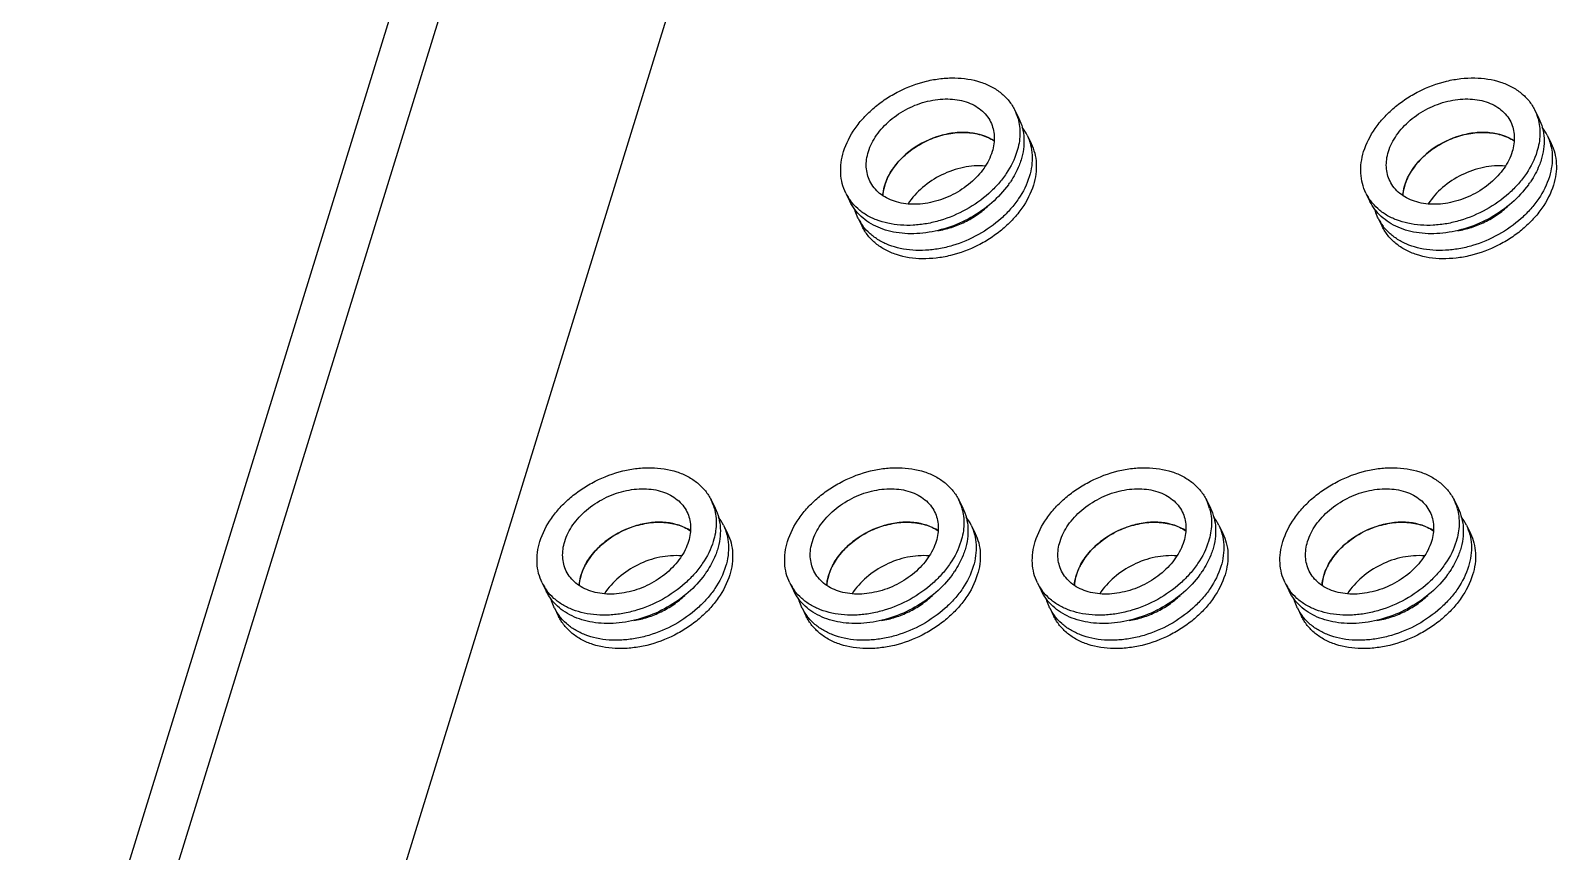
# Model space of a CAD drawing. Header units: inches. Extents: x 0 to 22, y 0 to 17.
# Drawn here: x 13.084 to 15.319, y 11.193 to 12.394 of the extents above; entities that cross this region are included whole.
import ezdxf

# ---------------------------------------------------------------- set-up
doc = ezdxf.new("R2010")
doc.units = ezdxf.units.IN
doc.header["$LTSCALE"] = 1.21
doc.header["$MEASUREMENT"] = 0
doc.layers.get('0').update_dxf_attribs({"linetype": 'CONTINUOUS'})
doc.layers.add('02___PRT_ALL_AXES', color=7, linetype='CONTINUOUS')

msp = doc.modelspace()

# ---------------------------------------------------------------- linework, layer by layer
at = {"color": 7, "linetype": 'Continuous'}
for p, q in [((13.0057, 10.4563), (13.9063, 13.3706)), ((13.0972, 10.518), (13.9788, 13.3706)), ((14.0924, 12.6616), (13.43, 10.518))]:
    msp.add_line(p, q, dxfattribs=at)
for centre in [(14.4013, 12.2524), (15.1628, 12.2524), (13.9566, 11.6818), (14.3192, 11.6818), (14.6819, 11.6818), (15.0445, 11.6818)]:
    msp.add_arc(centre, 0.1422, 323.8924, 326.1053, dxfattribs=at)
for points, knots in [([(14.3112, 12.2171), (14.3138, 12.2257), (14.3203, 12.2382), (14.3321, 12.2529), (14.3467, 12.2668), (14.3683, 12.2811), (14.3926, 12.2902), (14.4126, 12.2938), (14.4316, 12.2948), (14.4499, 12.2921), (14.4659, 12.2854), (14.4761, 12.2787), (14.4844, 12.2704), (14.4885, 12.2639), (14.4902, 12.2605)], [0, 0, 0, 0, 0.120791, 0.185744, 0.253062, 0.391822, 0.530991, 0.598792, 0.664374, 0.78666, 0.843391, 0.89737, 0.949254, 1, 1, 1, 1]), ([(15.0727, 12.2171), (15.0753, 12.2257), (15.0818, 12.2382), (15.0936, 12.2529), (15.1082, 12.2668), (15.1298, 12.2811), (15.1541, 12.2902), (15.1741, 12.2938), (15.1931, 12.2948), (15.2114, 12.2921), (15.2275, 12.2854), (15.2376, 12.2787), (15.2459, 12.2704), (15.25, 12.2639), (15.2517, 12.2605)], [0, 0, 0, 0, 0.120791, 0.185744, 0.253062, 0.391822, 0.530991, 0.598792, 0.664374, 0.78666, 0.843391, 0.89737, 0.949254, 1, 1, 1, 1]), ([(14.3352, 12.1682), (14.3374, 12.1754), (14.3425, 12.1859), (14.3517, 12.1987), (14.363, 12.2111), (14.38, 12.2246), (14.4032, 12.2367), (14.4281, 12.2441), (14.4491, 12.2458), (14.465, 12.2444), (14.4761, 12.2419), (14.4863, 12.2381), (14.4925, 12.2347), (14.4954, 12.2327)], [0, 0, 0, 0, 0.116218, 0.178126, 0.242178, 0.374873, 0.510436, 0.644253, 0.77204, 0.832755, 0.890977, 0.946674, 1, 1, 1, 1]), ([(14.4902, 12.2605), (14.4917, 12.2573), (14.4942, 12.2505), (14.4958, 12.2397), (14.4953, 12.2284), (14.4936, 12.2209), (14.4925, 12.2171)], [0, 0, 0, 0, 0.239085, 0.482914, 0.735579, 1, 1, 1, 1]), ([(14.5315, 12.2656), (14.5337, 12.2611), (14.5372, 12.2517), (14.5394, 12.2365), (14.5387, 12.2206), (14.5364, 12.2101), (14.5347, 12.2049)], [0, 0, 0, 0, 0.239084, 0.482916, 0.735575, 1, 1, 1, 1]), ([(15.0967, 12.1682), (15.0989, 12.1754), (15.104, 12.1859), (15.1132, 12.1987), (15.1245, 12.2111), (15.1415, 12.2246), (15.1647, 12.2367), (15.1896, 12.2441), (15.2106, 12.2458), (15.2265, 12.2444), (15.2376, 12.2419), (15.2478, 12.2381), (15.254, 12.2347), (15.2569, 12.2327)], [0, 0, 0, 0, 0.116218, 0.178126, 0.242178, 0.374873, 0.510436, 0.644253, 0.77204, 0.832755, 0.890977, 0.946674, 1, 1, 1, 1]), ([(15.2517, 12.2605), (15.2532, 12.2573), (15.2557, 12.2505), (15.2573, 12.2397), (15.2568, 12.2284), (15.2551, 12.2209), (15.254, 12.2171)], [0, 0, 0, 0, 0.239085, 0.482914, 0.735579, 1, 1, 1, 1]), ([(15.293, 12.2656), (15.2952, 12.2611), (15.2987, 12.2517), (15.301, 12.2365), (15.3002, 12.2206), (15.2979, 12.2101), (15.2963, 12.2049)], [0, 0, 0, 0, 0.239084, 0.482916, 0.735575, 1, 1, 1, 1]), ([(14.3135, 12.1738), (14.3119, 12.1769), (14.3094, 12.1837), (14.3078, 12.1946), (14.3083, 12.2059), (14.31, 12.2134), (14.3112, 12.2171)], [0, 0, 0, 0, 0.239085, 0.482914, 0.735579, 1, 1, 1, 1]), ([(14.4925, 12.2171), (14.4898, 12.2086), (14.4834, 12.196), (14.4715, 12.1814), (14.4569, 12.1674), (14.4353, 12.1532), (14.411, 12.1441), (14.391, 12.1405), (14.372, 12.1395), (14.3537, 12.1422), (14.3377, 12.1489), (14.3275, 12.1556), (14.3193, 12.1639), (14.3151, 12.1704), (14.3135, 12.1738)], [0, 0, 0, 0, 0.120791, 0.185744, 0.253062, 0.391822, 0.530991, 0.598792, 0.664374, 0.78666, 0.843391, 0.89737, 0.949254, 1, 1, 1, 1]), ([(14.5347, 12.2049), (14.5339, 12.2022), (14.53, 12.191), (14.5243, 12.1805), (14.5193, 12.1731)], [0, 0, 0, 0, 0.241236, 1, 1, 1, 1]), ([(15.075, 12.1738), (15.0734, 12.1769), (15.0709, 12.1837), (15.0693, 12.1946), (15.0698, 12.2059), (15.0715, 12.2134), (15.0727, 12.2171)], [0, 0, 0, 0, 0.239085, 0.482914, 0.735579, 1, 1, 1, 1]), ([(15.254, 12.2171), (15.2513, 12.2086), (15.2449, 12.196), (15.233, 12.1814), (15.2185, 12.1674), (15.1968, 12.1532), (15.1725, 12.1441), (15.1525, 12.1405), (15.1335, 12.1395), (15.1152, 12.1422), (15.0992, 12.1489), (15.0891, 12.1556), (15.0808, 12.1639), (15.0766, 12.1704), (15.075, 12.1738)], [0, 0, 0, 0, 0.120791, 0.185744, 0.253062, 0.391822, 0.530991, 0.598792, 0.664374, 0.78666, 0.843391, 0.89737, 0.949254, 1, 1, 1, 1]), ([(15.2963, 12.2049), (15.2954, 12.2022), (15.2915, 12.191), (15.2858, 12.1805), (15.2808, 12.1731)], [0, 0, 0, 0, 0.241236, 1, 1, 1, 1]), ([(14.5161, 12.1686), (14.5091, 12.159), (14.4923, 12.141), (14.4619, 12.1196), (14.4275, 12.1045), (14.3917, 12.0966), (14.3621, 12.0966), (14.3402, 12.1009), (14.3253, 12.106), (14.312, 12.113), (14.3005, 12.1218), (14.291, 12.1322), (14.2861, 12.1401), (14.2841, 12.1442)], [0, 0, 0, 0, 0.131609, 0.269338, 0.408523, 0.544211, 0.672154, 0.732473, 0.790126, 0.845246, 0.898187, 0.949521, 1, 1, 1, 1]), ([(14.3322, 12.1527), (14.3323, 12.154), (14.3329, 12.1592), (14.334, 12.1644), (14.3352, 12.1682)], [0, 0, 0, 0, 0.244322, 1, 1, 1, 1]), ([(15.2776, 12.1686), (15.2706, 12.159), (15.2538, 12.141), (15.2234, 12.1196), (15.189, 12.1045), (15.1532, 12.0966), (15.1236, 12.0966), (15.1017, 12.1009), (15.0869, 12.106), (15.0735, 12.113), (15.062, 12.1218), (15.0525, 12.1322), (15.0476, 12.1401), (15.0456, 12.1442)], [0, 0, 0, 0, 0.131609, 0.269338, 0.408523, 0.544211, 0.672154, 0.732473, 0.790126, 0.845246, 0.898187, 0.949521, 1, 1, 1, 1]), ([(15.0938, 12.1527), (15.0938, 12.154), (15.0944, 12.1592), (15.0955, 12.1644), (15.0967, 12.1682)], [0, 0, 0, 0, 0.244322, 1, 1, 1, 1]), ([(13.8665, 11.6466), (13.8692, 11.6552), (13.8756, 11.6677), (13.8875, 11.6823), (13.9021, 11.6963), (13.9237, 11.7106), (13.948, 11.7196), (13.968, 11.7232), (13.987, 11.7242), (14.0053, 11.7216), (14.0213, 11.7148), (14.0315, 11.7081), (14.0397, 11.6998), (14.0439, 11.6933), (14.0455, 11.69)], [0, 0, 0, 0, 0.120791, 0.185744, 0.253062, 0.391822, 0.530991, 0.598792, 0.664374, 0.78666, 0.843391, 0.89737, 0.949254, 1, 1, 1, 1]), ([(14.2291, 11.6466), (14.2318, 11.6552), (14.2383, 11.6677), (14.2501, 11.6823), (14.2647, 11.6963), (14.2863, 11.7106), (14.3106, 11.7196), (14.3306, 11.7232), (14.3496, 11.7242), (14.3679, 11.7216), (14.3839, 11.7148), (14.3941, 11.7081), (14.4024, 11.6998), (14.4065, 11.6933), (14.4082, 11.69)], [0, 0, 0, 0, 0.120791, 0.185744, 0.253062, 0.391822, 0.530991, 0.598792, 0.664374, 0.78666, 0.843391, 0.89737, 0.949254, 1, 1, 1, 1]), ([(14.5918, 11.6466), (14.5944, 11.6552), (14.6009, 11.6677), (14.6127, 11.6823), (14.6273, 11.6963), (14.6489, 11.7106), (14.6732, 11.7196), (14.6932, 11.7232), (14.7122, 11.7242), (14.7305, 11.7216), (14.7465, 11.7148), (14.7567, 11.7081), (14.765, 11.6998), (14.7691, 11.6933), (14.7708, 11.69)], [0, 0, 0, 0, 0.120791, 0.185744, 0.253062, 0.391822, 0.530991, 0.598792, 0.664374, 0.78666, 0.843391, 0.89737, 0.949254, 1, 1, 1, 1]), ([(14.9544, 11.6466), (14.957, 11.6552), (14.9635, 11.6677), (14.9753, 11.6823), (14.9899, 11.6963), (15.0115, 11.7106), (15.0358, 11.7196), (15.0558, 11.7232), (15.0748, 11.7242), (15.0931, 11.7216), (15.1092, 11.7148), (15.1193, 11.7081), (15.1276, 11.6998), (15.1317, 11.6933), (15.1334, 11.69)], [0, 0, 0, 0, 0.120791, 0.185744, 0.253062, 0.391822, 0.530991, 0.598792, 0.664374, 0.78666, 0.843391, 0.89737, 0.949254, 1, 1, 1, 1]), ([(14.0455, 11.69), (14.0471, 11.6868), (14.0496, 11.68), (14.0512, 11.6692), (14.0507, 11.6578), (14.049, 11.6503), (14.0478, 11.6466)], [0, 0, 0, 0, 0.239085, 0.482914, 0.735579, 1, 1, 1, 1]), ([(14.0869, 11.6951), (14.0891, 11.6906), (14.0925, 11.6811), (14.0948, 11.666), (14.0941, 11.6501), (14.0917, 11.6396), (14.0901, 11.6344)], [0, 0, 0, 0, 0.239084, 0.482916, 0.735575, 1, 1, 1, 1]), ([(14.4082, 11.69), (14.4097, 11.6868), (14.4122, 11.68), (14.4138, 11.6692), (14.4133, 11.6578), (14.4116, 11.6503), (14.4105, 11.6466)], [0, 0, 0, 0, 0.239085, 0.482914, 0.735579, 1, 1, 1, 1]), ([(14.4495, 11.6951), (14.4517, 11.6906), (14.4552, 11.6811), (14.4574, 11.666), (14.4567, 11.6501), (14.4543, 11.6396), (14.4527, 11.6344)], [0, 0, 0, 0, 0.239084, 0.482916, 0.735575, 1, 1, 1, 1]), ([(14.7708, 11.69), (14.7723, 11.6868), (14.7748, 11.68), (14.7764, 11.6692), (14.7759, 11.6578), (14.7742, 11.6503), (14.7731, 11.6466)], [0, 0, 0, 0, 0.239085, 0.482914, 0.735579, 1, 1, 1, 1]), ([(14.8121, 11.6951), (14.8143, 11.6906), (14.8178, 11.6811), (14.82, 11.666), (14.8193, 11.6501), (14.817, 11.6396), (14.8153, 11.6344)], [0, 0, 0, 0, 0.239084, 0.482916, 0.735575, 1, 1, 1, 1]), ([(15.1334, 11.69), (15.135, 11.6868), (15.1374, 11.68), (15.1391, 11.6692), (15.1385, 11.6578), (15.1369, 11.6503), (15.1357, 11.6466)], [0, 0, 0, 0, 0.239085, 0.482914, 0.735579, 1, 1, 1, 1]), ([(15.1747, 11.6951), (15.1769, 11.6906), (15.1804, 11.6811), (15.1827, 11.666), (15.182, 11.6501), (15.1796, 11.6396), (15.178, 11.6344)], [0, 0, 0, 0, 0.239084, 0.482916, 0.735575, 1, 1, 1, 1]), ([(13.8905, 11.5977), (13.8928, 11.6048), (13.8978, 11.6154), (13.9071, 11.6281), (13.9184, 11.6406), (13.9353, 11.6541), (13.9586, 11.6662), (13.9834, 11.6735), (14.0044, 11.6753), (14.0204, 11.6738), (14.0314, 11.6714), (14.0416, 11.6676), (14.0478, 11.6641), (14.0507, 11.6622)], [0, 0, 0, 0, 0.116218, 0.178126, 0.242178, 0.374873, 0.510436, 0.644253, 0.77204, 0.832755, 0.890977, 0.946674, 1, 1, 1, 1]), ([(14.2532, 11.5977), (14.2554, 11.6048), (14.2605, 11.6154), (14.2697, 11.6281), (14.281, 11.6406), (14.2979, 11.6541), (14.3212, 11.6662), (14.346, 11.6735), (14.367, 11.6753), (14.383, 11.6738), (14.3941, 11.6714), (14.4043, 11.6676), (14.4105, 11.6641), (14.4133, 11.6622)], [0, 0, 0, 0, 0.116218, 0.178126, 0.242178, 0.374873, 0.510436, 0.644253, 0.77204, 0.832755, 0.890977, 0.946674, 1, 1, 1, 1]), ([(14.6158, 11.5977), (14.618, 11.6048), (14.6231, 11.6154), (14.6323, 11.6281), (14.6436, 11.6406), (14.6606, 11.6541), (14.6838, 11.6662), (14.7087, 11.6735), (14.7297, 11.6753), (14.7456, 11.6738), (14.7567, 11.6714), (14.7669, 11.6676), (14.7731, 11.6641), (14.776, 11.6622)], [0, 0, 0, 0, 0.116218, 0.178126, 0.242178, 0.374873, 0.510436, 0.644253, 0.77204, 0.832755, 0.890977, 0.946674, 1, 1, 1, 1]), ([(14.9784, 11.5977), (14.9806, 11.6048), (14.9857, 11.6154), (14.9949, 11.6281), (15.0062, 11.6406), (15.0232, 11.6541), (15.0464, 11.6662), (15.0713, 11.6735), (15.0923, 11.6753), (15.1082, 11.6738), (15.1193, 11.6714), (15.1295, 11.6676), (15.1357, 11.6641), (15.1386, 11.6622)], [0, 0, 0, 0, 0.116218, 0.178126, 0.242178, 0.374873, 0.510436, 0.644253, 0.77204, 0.832755, 0.890977, 0.946674, 1, 1, 1, 1]), ([(13.8688, 11.6032), (13.8673, 11.6064), (13.8648, 11.6132), (13.8632, 11.624), (13.8637, 11.6353), (13.8654, 11.6429), (13.8665, 11.6466)], [0, 0, 0, 0, 0.239085, 0.482914, 0.735579, 1, 1, 1, 1]), ([(14.0478, 11.6466), (14.0452, 11.638), (14.0387, 11.6255), (14.0269, 11.6109), (14.0123, 11.5969), (13.9907, 11.5826), (13.9664, 11.5736), (13.9464, 11.57), (13.9274, 11.5689), (13.9091, 11.5716), (13.893, 11.5784), (13.8829, 11.5851), (13.8746, 11.5934), (13.8705, 11.5999), (13.8688, 11.6032)], [0, 0, 0, 0, 0.120791, 0.185744, 0.253062, 0.391822, 0.530991, 0.598792, 0.664374, 0.78666, 0.843391, 0.89737, 0.949254, 1, 1, 1, 1]), ([(14.2314, 11.6032), (14.2299, 11.6064), (14.2274, 11.6132), (14.2258, 11.624), (14.2263, 11.6353), (14.228, 11.6429), (14.2291, 11.6466)], [0, 0, 0, 0, 0.239085, 0.482914, 0.735579, 1, 1, 1, 1]), ([(14.4105, 11.6466), (14.4078, 11.638), (14.4013, 11.6255), (14.3895, 11.6109), (14.3749, 11.5969), (14.3533, 11.5826), (14.329, 11.5736), (14.309, 11.57), (14.29, 11.5689), (14.2717, 11.5716), (14.2557, 11.5784), (14.2455, 11.5851), (14.2372, 11.5934), (14.2331, 11.5999), (14.2314, 11.6032)], [0, 0, 0, 0, 0.120791, 0.185744, 0.253062, 0.391822, 0.530991, 0.598792, 0.664374, 0.78666, 0.843391, 0.89737, 0.949254, 1, 1, 1, 1]), ([(14.5941, 11.6032), (14.5925, 11.6064), (14.59, 11.6132), (14.5884, 11.624), (14.5889, 11.6353), (14.5906, 11.6429), (14.5918, 11.6466)], [0, 0, 0, 0, 0.239085, 0.482914, 0.735579, 1, 1, 1, 1]), ([(14.7731, 11.6466), (14.7704, 11.638), (14.764, 11.6255), (14.7521, 11.6109), (14.7375, 11.5969), (14.7159, 11.5826), (14.6916, 11.5736), (14.6716, 11.57), (14.6526, 11.5689), (14.6343, 11.5716), (14.6183, 11.5784), (14.6081, 11.5851), (14.5999, 11.5934), (14.5957, 11.5999), (14.5941, 11.6032)], [0, 0, 0, 0, 0.120791, 0.185744, 0.253062, 0.391822, 0.530991, 0.598792, 0.664374, 0.78666, 0.843391, 0.89737, 0.949254, 1, 1, 1, 1]), ([(14.9567, 11.6032), (14.9551, 11.6064), (14.9526, 11.6132), (14.951, 11.624), (14.9515, 11.6353), (14.9532, 11.6429), (14.9544, 11.6466)], [0, 0, 0, 0, 0.239085, 0.482914, 0.735579, 1, 1, 1, 1]), ([(15.1357, 11.6466), (15.133, 11.638), (15.1266, 11.6255), (15.1147, 11.6109), (15.1002, 11.5969), (15.0785, 11.5826), (15.0542, 11.5736), (15.0343, 11.57), (15.0153, 11.5689), (14.9969, 11.5716), (14.9809, 11.5784), (14.9708, 11.5851), (14.9625, 11.5934), (14.9583, 11.5999), (14.9567, 11.6032)], [0, 0, 0, 0, 0.120791, 0.185744, 0.253062, 0.391822, 0.530991, 0.598792, 0.664374, 0.78666, 0.843391, 0.89737, 0.949254, 1, 1, 1, 1]), ([(14.0901, 11.6344), (14.0893, 11.6316), (14.0853, 11.6205), (14.0796, 11.61), (14.0746, 11.6025)], [0, 0, 0, 0, 0.241236, 1, 1, 1, 1]), ([(14.4527, 11.6344), (14.4519, 11.6316), (14.4479, 11.6205), (14.4422, 11.61), (14.4372, 11.6025)], [0, 0, 0, 0, 0.241236, 1, 1, 1, 1]), ([(14.8153, 11.6344), (14.8145, 11.6316), (14.8106, 11.6205), (14.8049, 11.61), (14.7999, 11.6025)], [0, 0, 0, 0, 0.241236, 1, 1, 1, 1]), ([(15.178, 11.6344), (15.1771, 11.6316), (15.1732, 11.6205), (15.1675, 11.61), (15.1625, 11.6025)], [0, 0, 0, 0, 0.241236, 1, 1, 1, 1]), ([(14.0715, 11.598), (14.0645, 11.5884), (14.0477, 11.5705), (14.0172, 11.5491), (13.9829, 11.534), (13.947, 11.5261), (13.9174, 11.5261), (13.8956, 11.5304), (13.8807, 11.5355), (13.8674, 11.5425), (13.8558, 11.5513), (13.8464, 11.5617), (13.8415, 11.5696), (13.8395, 11.5737)], [0, 0, 0, 0, 0.131609, 0.269338, 0.408523, 0.544211, 0.672154, 0.732473, 0.790126, 0.845246, 0.898187, 0.949521, 1, 1, 1, 1]), ([(13.8876, 11.5822), (13.8877, 11.5835), (13.8882, 11.5887), (13.8894, 11.5939), (13.8905, 11.5977)], [0, 0, 0, 0, 0.244322, 1, 1, 1, 1]), ([(14.4341, 11.598), (14.4271, 11.5884), (14.4103, 11.5705), (14.3798, 11.5491), (14.3455, 11.534), (14.3097, 11.5261), (14.2801, 11.5261), (14.2582, 11.5304), (14.2433, 11.5355), (14.23, 11.5425), (14.2185, 11.5513), (14.209, 11.5617), (14.2041, 11.5696), (14.2021, 11.5737)], [0, 0, 0, 0, 0.131609, 0.269338, 0.408523, 0.544211, 0.672154, 0.732473, 0.790126, 0.845246, 0.898187, 0.949521, 1, 1, 1, 1]), ([(14.2502, 11.5822), (14.2503, 11.5835), (14.2508, 11.5887), (14.252, 11.5939), (14.2532, 11.5977)], [0, 0, 0, 0, 0.244322, 1, 1, 1, 1]), ([(14.7967, 11.598), (14.7897, 11.5884), (14.7729, 11.5705), (14.7425, 11.5491), (14.7081, 11.534), (14.6723, 11.5261), (14.6427, 11.5261), (14.6208, 11.5304), (14.6059, 11.5355), (14.5926, 11.5425), (14.5811, 11.5513), (14.5716, 11.5617), (14.5667, 11.5696), (14.5647, 11.5737)], [0, 0, 0, 0, 0.131609, 0.269338, 0.408523, 0.544211, 0.672154, 0.732473, 0.790126, 0.845246, 0.898187, 0.949521, 1, 1, 1, 1]), ([(14.6128, 11.5822), (14.6129, 11.5835), (14.6135, 11.5887), (14.6146, 11.5939), (14.6158, 11.5977)], [0, 0, 0, 0, 0.244322, 1, 1, 1, 1]), ([(15.1593, 11.598), (15.1523, 11.5884), (15.1355, 11.5705), (15.1051, 11.5491), (15.0707, 11.534), (15.0349, 11.5261), (15.0053, 11.5261), (14.9834, 11.5304), (14.9686, 11.5355), (14.9552, 11.5425), (14.9437, 11.5513), (14.9342, 11.5617), (14.9294, 11.5696), (14.9273, 11.5737)], [0, 0, 0, 0, 0.131609, 0.269338, 0.408523, 0.544211, 0.672154, 0.732473, 0.790126, 0.845246, 0.898187, 0.949521, 1, 1, 1, 1]), ([(14.9755, 11.5822), (14.9756, 11.5835), (14.9761, 11.5887), (14.9772, 11.5939), (14.9784, 11.5977)], [0, 0, 0, 0, 0.244322, 1, 1, 1, 1])]:
    msp.add_open_spline(points, degree=3, knots=knots, dxfattribs=at)
at = {"layer": '02___PRT_ALL_AXES', "color": 7, "linetype": 'Continuous'}
for p, q in [((14.5255, 12.2778), (14.5315, 12.2656)), ((15.287, 12.2778), (15.293, 12.2656)), ((14.5435, 12.2411), (14.5495, 12.2289)), ((15.305, 12.2411), (15.3111, 12.2289)), ((14.2781, 12.1564), (14.2841, 12.1442)), ((15.0396, 12.1564), (15.0456, 12.1442)), ((14.2961, 12.1197), (14.3021, 12.1075)), ((15.0576, 12.1197), (15.0636, 12.1075)), ((14.0809, 11.7073), (14.0869, 11.6951)), ((14.4435, 11.7073), (14.4495, 11.6951)), ((14.8061, 11.7073), (14.8121, 11.6951)), ((15.1687, 11.7073), (15.1747, 11.6951)), ((14.0989, 11.6706), (14.1049, 11.6584)), ((14.4615, 11.6706), (14.4675, 11.6584)), ((14.8241, 11.6706), (14.8301, 11.6584)), ((15.1868, 11.6706), (15.1928, 11.6584)), ((13.8335, 11.5859), (13.8395, 11.5737)), ((14.1961, 11.5859), (14.2021, 11.5737)), ((14.5587, 11.5859), (14.5647, 11.5737)), ((14.9213, 11.5859), (14.9273, 11.5737)), ((13.8515, 11.5492), (13.8575, 11.5369)), ((14.2141, 11.5492), (14.2201, 11.5369)), ((14.5767, 11.5492), (14.5827, 11.5369)), ((14.9394, 11.5492), (14.9454, 11.5369))]:
    msp.add_line(p, q, dxfattribs=at)
for centre, radius, start, end in [((14.4607, 12.2461), 0.0722, 15.5383, 26.1293), ((15.2223, 12.2461), 0.0722, 15.5383, 26.1293), ((14.4785, 12.2092), 0.0725, 26.1717, 36.9405), ((15.24, 12.2092), 0.0725, 26.1717, 36.9405), ((14.3431, 12.1884), 0.0724, 206.17, 216.8435), ((15.1046, 12.1884), 0.0724, 206.17, 216.8435), ((14.3612, 12.1517), 0.0725, 206.1714, 216.9043), ((15.1227, 12.1517), 0.0725, 206.1714, 216.9043), ((14.0161, 11.6755), 0.0722, 15.5383, 26.1293), ((14.3787, 11.6755), 0.0722, 15.5383, 26.1293), ((14.7413, 11.6755), 0.0722, 15.5383, 26.1293), ((15.104, 11.6755), 0.0722, 15.5383, 26.1293), ((14.0338, 11.6386), 0.0725, 26.1717, 36.9405), ((14.3965, 11.6386), 0.0725, 26.1717, 36.9405), ((14.7591, 11.6386), 0.0725, 26.1717, 36.9405), ((15.1217, 11.6386), 0.0725, 26.1717, 36.9405), ((13.8985, 11.6178), 0.0724, 206.17, 216.8435), ((14.2611, 11.6178), 0.0724, 206.17, 216.8435), ((14.6237, 11.6178), 0.0724, 206.17, 216.8435), ((14.9864, 11.6178), 0.0724, 206.17, 216.8435), ((13.9165, 11.5811), 0.0725, 206.1714, 216.9043), ((14.2791, 11.5811), 0.0725, 206.1714, 216.9043), ((14.6418, 11.5811), 0.0725, 206.1714, 216.9043), ((15.0044, 11.5811), 0.0725, 206.1714, 216.9043)]:
    msp.add_arc(centre, radius, start, end, dxfattribs=at)
for points, knots in [([(14.2749, 12.2171), (14.2786, 12.2291), (14.2877, 12.2467), (14.3042, 12.2672), (14.3194, 12.2817), (14.3366, 12.2946), (14.3617, 12.3092), (14.3889, 12.3194), (14.4169, 12.3244), (14.4435, 12.3258), (14.4692, 12.3221), (14.4916, 12.3126), (14.5058, 12.3033), (14.5174, 12.2917), (14.5232, 12.2826), (14.5255, 12.2778)], [0, 0, 0, 0, 0.120763, 0.185701, 0.253002, 0.322015, 0.391966, 0.531102, 0.598887, 0.664453, 0.786711, 0.843428, 0.897394, 0.949266, 1, 1, 1, 1]), ([(15.0364, 12.2171), (15.0401, 12.2291), (15.0492, 12.2467), (15.0657, 12.2672), (15.0809, 12.2817), (15.0981, 12.2946), (15.1232, 12.3092), (15.1505, 12.3194), (15.1784, 12.3244), (15.205, 12.3258), (15.2307, 12.3221), (15.2531, 12.3126), (15.2673, 12.3033), (15.2789, 12.2917), (15.2847, 12.2826), (15.287, 12.2778)], [0, 0, 0, 0, 0.120763, 0.185701, 0.253002, 0.322015, 0.391966, 0.531102, 0.598887, 0.664453, 0.786711, 0.843428, 0.897394, 0.949266, 1, 1, 1, 1]), ([(14.4959, 12.2324), (14.4854, 12.2396), (14.4654, 12.2457), (14.438, 12.2453), (14.4084, 12.2394), (14.3741, 12.2227), (14.3524, 12.2008), (14.3446, 12.1884)], [0, 0, 0, 0, 0.221758, 0.346265, 0.477284, 0.745433, 1, 1, 1, 1]), ([(14.5303, 12.2654), (14.5313, 12.2616), (14.5328, 12.2538), (14.5333, 12.2418), (14.532, 12.2294), (14.53, 12.2212), (14.5287, 12.2171)], [0, 0, 0, 0, 0.239326, 0.484462, 0.737573, 1, 1, 1, 1]), ([(15.2574, 12.2324), (15.2469, 12.2396), (15.2269, 12.2457), (15.1995, 12.2453), (15.1699, 12.2394), (15.1356, 12.2227), (15.1139, 12.2008), (15.1061, 12.1884)], [0, 0, 0, 0, 0.221758, 0.346265, 0.477284, 0.745433, 1, 1, 1, 1]), ([(15.2918, 12.2654), (15.2928, 12.2616), (15.2943, 12.2538), (15.2948, 12.2418), (15.2935, 12.2294), (15.2915, 12.2212), (15.2902, 12.2171)], [0, 0, 0, 0, 0.239326, 0.484462, 0.737573, 1, 1, 1, 1]), ([(14.5435, 12.2411), (14.5457, 12.2367), (14.5492, 12.2272), (14.5515, 12.212), (14.5507, 12.1962), (14.5484, 12.1857), (14.5468, 12.1804)], [0, 0, 0, 0, 0.239084, 0.482916, 0.735575, 1, 1, 1, 1]), ([(14.5495, 12.2289), (14.5517, 12.2244), (14.5552, 12.215), (14.5575, 12.1998), (14.5567, 12.1839), (14.5544, 12.1734), (14.5528, 12.1682)], [0, 0, 0, 0, 0.239084, 0.482916, 0.735575, 1, 1, 1, 1]), ([(15.305, 12.2411), (15.3072, 12.2367), (15.3107, 12.2272), (15.313, 12.212), (15.3122, 12.1962), (15.3099, 12.1857), (15.3083, 12.1804)], [0, 0, 0, 0, 0.239084, 0.482916, 0.735575, 1, 1, 1, 1]), ([(15.3111, 12.2289), (15.3132, 12.2244), (15.3167, 12.215), (15.319, 12.1998), (15.3183, 12.1839), (15.3159, 12.1734), (15.3143, 12.1682)], [0, 0, 0, 0, 0.239084, 0.482916, 0.735575, 1, 1, 1, 1]), ([(14.2781, 12.1564), (14.2759, 12.1609), (14.2725, 12.1704), (14.2702, 12.1855), (14.2709, 12.2014), (14.2733, 12.2119), (14.2749, 12.2171)], [0, 0, 0, 0, 0.239085, 0.482914, 0.735579, 1, 1, 1, 1]), ([(14.5287, 12.2171), (14.5252, 12.2058), (14.5169, 12.1892), (14.5016, 12.1696), (14.4828, 12.1507), (14.4548, 12.131), (14.4231, 12.1176), (14.3967, 12.1113), (14.3711, 12.1083), (14.346, 12.1099), (14.3232, 12.1166), (14.3082, 12.1238), (14.2953, 12.1332), (14.2882, 12.1409), (14.2852, 12.1449)], [0, 0, 0, 0, 0.119215, 0.183122, 0.249329, 0.3861, 0.524256, 0.592109, 0.658176, 0.782647, 0.840773, 0.896085, 0.948944, 1, 1, 1, 1]), ([(15.0396, 12.1564), (15.0374, 12.1609), (15.034, 12.1704), (15.0317, 12.1855), (15.0324, 12.2014), (15.0348, 12.2119), (15.0364, 12.2171)], [0, 0, 0, 0, 0.239085, 0.482914, 0.735579, 1, 1, 1, 1]), ([(15.2902, 12.2171), (15.2867, 12.2058), (15.2784, 12.1892), (15.2631, 12.1696), (15.2443, 12.1507), (15.2163, 12.131), (15.1846, 12.1176), (15.1582, 12.1113), (15.1326, 12.1083), (15.1075, 12.1099), (15.0847, 12.1166), (15.0697, 12.1238), (15.0568, 12.1332), (15.0497, 12.1409), (15.0467, 12.1449)], [0, 0, 0, 0, 0.119215, 0.183122, 0.249329, 0.3861, 0.524256, 0.592109, 0.658176, 0.782647, 0.840773, 0.896085, 0.948944, 1, 1, 1, 1]), ([(14.5468, 12.1804), (14.5432, 12.1691), (14.5349, 12.1525), (14.5196, 12.1329), (14.5008, 12.114), (14.4728, 12.0943), (14.4411, 12.0809), (14.4147, 12.0746), (14.3891, 12.0716), (14.3641, 12.0732), (14.3413, 12.0799), (14.3263, 12.0871), (14.3134, 12.0965), (14.3063, 12.1041), (14.3032, 12.1082)], [0, 0, 0, 0, 0.119205, 0.183106, 0.249306, 0.386065, 0.524214, 0.592067, 0.658136, 0.78262, 0.840754, 0.896074, 0.94894, 1, 1, 1, 1]), ([(14.3446, 12.1884), (14.3436, 12.1868), (14.3398, 12.1804), (14.3368, 12.1735), (14.3352, 12.1682)], [0, 0, 0, 0, 0.258591, 1, 1, 1, 1]), ([(14.4822, 12.196), (14.4716, 12.1969), (14.4495, 12.1952), (14.418, 12.1842), (14.39, 12.166), (14.3751, 12.1495), (14.3694, 12.1406)], [0, 0, 0, 0, 0.243042, 0.499995, 0.756957, 1, 1, 1, 1]), ([(15.3083, 12.1804), (15.3048, 12.1691), (15.2964, 12.1525), (15.2811, 12.1329), (15.2623, 12.114), (15.2343, 12.0943), (15.2026, 12.0809), (15.1762, 12.0746), (15.1507, 12.0716), (15.1256, 12.0732), (15.1028, 12.0799), (15.0878, 12.0871), (15.0749, 12.0965), (15.0678, 12.1041), (15.0647, 12.1082)], [0, 0, 0, 0, 0.119205, 0.183106, 0.249306, 0.386065, 0.524214, 0.592067, 0.658136, 0.78262, 0.840754, 0.896074, 0.94894, 1, 1, 1, 1]), ([(15.1061, 12.1884), (15.1051, 12.1868), (15.1013, 12.1804), (15.0983, 12.1735), (15.0967, 12.1682)], [0, 0, 0, 0, 0.258591, 1, 1, 1, 1]), ([(15.2437, 12.196), (15.2331, 12.1969), (15.211, 12.1952), (15.1795, 12.1842), (15.1515, 12.166), (15.1367, 12.1495), (15.1309, 12.1406)], [0, 0, 0, 0, 0.243042, 0.499995, 0.756957, 1, 1, 1, 1]), ([(14.5528, 12.1682), (14.549, 12.1562), (14.54, 12.1387), (14.5234, 12.1181), (14.5083, 12.1036), (14.491, 12.0907), (14.466, 12.0761), (14.4387, 12.0659), (14.4107, 12.0609), (14.3841, 12.0595), (14.3585, 12.0632), (14.3361, 12.0727), (14.3219, 12.082), (14.3103, 12.0936), (14.3045, 12.1027), (14.3021, 12.1075)], [0, 0, 0, 0, 0.120762, 0.185701, 0.253002, 0.322015, 0.391966, 0.531102, 0.598887, 0.664453, 0.786711, 0.843428, 0.897394, 0.949266, 1, 1, 1, 1]), ([(14.3352, 12.1682), (14.3348, 12.1669), (14.3333, 12.1617), (14.3325, 12.1563), (14.3322, 12.1523)], [0, 0, 0, 0, 0.255982, 1, 1, 1, 1]), ([(15.3143, 12.1682), (15.3106, 12.1562), (15.3015, 12.1387), (15.2849, 12.1181), (15.2698, 12.1036), (15.2526, 12.0907), (15.2275, 12.0761), (15.2002, 12.0659), (15.1723, 12.0609), (15.1457, 12.0595), (15.12, 12.0632), (15.0976, 12.0727), (15.0834, 12.082), (15.0718, 12.0936), (15.066, 12.1027), (15.0636, 12.1075)], [0, 0, 0, 0, 0.120762, 0.185701, 0.253002, 0.322015, 0.391966, 0.531102, 0.598887, 0.664453, 0.786711, 0.843428, 0.897394, 0.949266, 1, 1, 1, 1]), ([(15.0967, 12.1682), (15.0963, 12.1669), (15.0948, 12.1617), (15.094, 12.1563), (15.0937, 12.1523)], [0, 0, 0, 0, 0.255982, 1, 1, 1, 1]), ([(14.4123, 12.1015), (14.4192, 12.1025), (14.433, 12.1058), (14.4527, 12.1137), (14.471, 12.1245), (14.482, 12.1334), (14.487, 12.1383)], [0, 0, 0, 0, 0.247436, 0.500048, 0.752636, 1, 1, 1, 1]), ([(15.1738, 12.1015), (15.1807, 12.1025), (15.1945, 12.1058), (15.2142, 12.1137), (15.2325, 12.1245), (15.2435, 12.1334), (15.2485, 12.1383)], [0, 0, 0, 0, 0.247436, 0.500048, 0.752636, 1, 1, 1, 1]), ([(14.2961, 12.1197), (14.2956, 12.1207), (14.2937, 12.1249), (14.2922, 12.1293), (14.2913, 12.1326)], [0, 0, 0, 0, 0.249455, 1, 1, 1, 1]), ([(15.0576, 12.1197), (15.0571, 12.1207), (15.0552, 12.1249), (15.0537, 12.1293), (15.0528, 12.1326)], [0, 0, 0, 0, 0.249455, 1, 1, 1, 1]), ([(13.8303, 11.6466), (13.834, 11.6586), (13.843, 11.6761), (13.8596, 11.6966), (13.8748, 11.7112), (13.892, 11.7241), (13.917, 11.7386), (13.9443, 11.7488), (13.9723, 11.7539), (13.9989, 11.7553), (14.0245, 11.7516), (14.0469, 11.7421), (14.0612, 11.7327), (14.0728, 11.7211), (14.0786, 11.712), (14.0809, 11.7073)], [0, 0, 0, 0, 0.120763, 0.185701, 0.253002, 0.322015, 0.391966, 0.531102, 0.598887, 0.664453, 0.786711, 0.843428, 0.897394, 0.949266, 1, 1, 1, 1]), ([(14.1929, 11.6466), (14.1966, 11.6586), (14.2056, 11.6761), (14.2222, 11.6966), (14.2374, 11.7112), (14.2546, 11.7241), (14.2796, 11.7386), (14.3069, 11.7488), (14.3349, 11.7539), (14.3615, 11.7553), (14.3871, 11.7516), (14.4096, 11.7421), (14.4238, 11.7327), (14.4354, 11.7211), (14.4412, 11.712), (14.4435, 11.7073)], [0, 0, 0, 0, 0.120763, 0.185701, 0.253002, 0.322015, 0.391966, 0.531102, 0.598887, 0.664453, 0.786711, 0.843428, 0.897394, 0.949266, 1, 1, 1, 1]), ([(14.5555, 11.6466), (14.5592, 11.6586), (14.5683, 11.6761), (14.5848, 11.6966), (14.6, 11.7112), (14.6172, 11.7241), (14.6423, 11.7386), (14.6695, 11.7488), (14.6975, 11.7539), (14.7241, 11.7553), (14.7497, 11.7516), (14.7722, 11.7421), (14.7864, 11.7327), (14.798, 11.7211), (14.8038, 11.712), (14.8061, 11.7073)], [0, 0, 0, 0, 0.120763, 0.185701, 0.253002, 0.322015, 0.391966, 0.531102, 0.598887, 0.664453, 0.786711, 0.843428, 0.897394, 0.949266, 1, 1, 1, 1]), ([(14.9181, 11.6466), (14.9218, 11.6586), (14.9309, 11.6761), (14.9474, 11.6966), (14.9626, 11.7112), (14.9798, 11.7241), (15.0049, 11.7386), (15.0322, 11.7488), (15.0601, 11.7539), (15.0867, 11.7553), (15.1124, 11.7516), (15.1348, 11.7421), (15.149, 11.7327), (15.1606, 11.7211), (15.1664, 11.712), (15.1687, 11.7073)], [0, 0, 0, 0, 0.120763, 0.185701, 0.253002, 0.322015, 0.391966, 0.531102, 0.598887, 0.664453, 0.786711, 0.843428, 0.897394, 0.949266, 1, 1, 1, 1]), ([(14.0856, 11.6949), (14.0867, 11.6911), (14.0882, 11.6833), (14.0886, 11.6712), (14.0873, 11.6589), (14.0854, 11.6507), (14.0841, 11.6466)], [0, 0, 0, 0, 0.239326, 0.484462, 0.737573, 1, 1, 1, 1]), ([(14.4482, 11.6949), (14.4493, 11.6911), (14.4508, 11.6833), (14.4513, 11.6712), (14.45, 11.6589), (14.448, 11.6507), (14.4467, 11.6466)], [0, 0, 0, 0, 0.239326, 0.484462, 0.737573, 1, 1, 1, 1]), ([(14.8109, 11.6949), (14.8119, 11.6911), (14.8134, 11.6833), (14.8139, 11.6712), (14.8126, 11.6589), (14.8106, 11.6507), (14.8093, 11.6466)], [0, 0, 0, 0, 0.239326, 0.484462, 0.737573, 1, 1, 1, 1]), ([(15.1735, 11.6949), (15.1745, 11.6911), (15.176, 11.6833), (15.1765, 11.6712), (15.1752, 11.6589), (15.1732, 11.6507), (15.172, 11.6466)], [0, 0, 0, 0, 0.239326, 0.484462, 0.737573, 1, 1, 1, 1]), ([(14.0512, 11.6619), (14.0407, 11.669), (14.0207, 11.6751), (13.9933, 11.6748), (13.9637, 11.6689), (13.9294, 11.6522), (13.9078, 11.6303), (13.9, 11.6179)], [0, 0, 0, 0, 0.221758, 0.346265, 0.477284, 0.745433, 1, 1, 1, 1]), ([(14.0989, 11.6706), (14.1011, 11.6661), (14.1046, 11.6567), (14.1068, 11.6415), (14.1061, 11.6256), (14.1037, 11.6151), (14.1021, 11.6099)], [0, 0, 0, 0, 0.239084, 0.482916, 0.735575, 1, 1, 1, 1]), ([(14.4138, 11.6619), (14.4033, 11.669), (14.3833, 11.6751), (14.3559, 11.6748), (14.3263, 11.6689), (14.292, 11.6522), (14.2704, 11.6303), (14.2626, 11.6179)], [0, 0, 0, 0, 0.221758, 0.346265, 0.477284, 0.745433, 1, 1, 1, 1]), ([(14.4615, 11.6706), (14.4637, 11.6661), (14.4672, 11.6567), (14.4694, 11.6415), (14.4687, 11.6256), (14.4663, 11.6151), (14.4647, 11.6099)], [0, 0, 0, 0, 0.239084, 0.482916, 0.735575, 1, 1, 1, 1]), ([(14.7765, 11.6619), (14.766, 11.669), (14.746, 11.6751), (14.7186, 11.6748), (14.689, 11.6689), (14.6547, 11.6522), (14.633, 11.6303), (14.6252, 11.6179)], [0, 0, 0, 0, 0.221758, 0.346265, 0.477284, 0.745433, 1, 1, 1, 1]), ([(14.8241, 11.6706), (14.8263, 11.6661), (14.8298, 11.6567), (14.8321, 11.6415), (14.8313, 11.6256), (14.829, 11.6151), (14.8273, 11.6099)], [0, 0, 0, 0, 0.239084, 0.482916, 0.735575, 1, 1, 1, 1]), ([(15.1391, 11.6619), (15.1286, 11.669), (15.1086, 11.6751), (15.0812, 11.6748), (15.0516, 11.6689), (15.0173, 11.6522), (14.9956, 11.6303), (14.9879, 11.6179)], [0, 0, 0, 0, 0.221758, 0.346265, 0.477284, 0.745433, 1, 1, 1, 1]), ([(15.1868, 11.6706), (15.1889, 11.6661), (15.1924, 11.6567), (15.1947, 11.6415), (15.194, 11.6256), (15.1916, 11.6151), (15.19, 11.6099)], [0, 0, 0, 0, 0.239084, 0.482916, 0.735575, 1, 1, 1, 1]), ([(13.8335, 11.5859), (13.8313, 11.5903), (13.8278, 11.5998), (13.8256, 11.615), (13.8263, 11.6308), (13.8286, 11.6414), (13.8303, 11.6466)], [0, 0, 0, 0, 0.239085, 0.482914, 0.735579, 1, 1, 1, 1]), ([(14.0841, 11.6466), (14.0806, 11.6353), (14.0722, 11.6187), (14.057, 11.5991), (14.0381, 11.5802), (14.0101, 11.5605), (13.9784, 11.5471), (13.952, 11.5408), (13.9264, 11.5378), (13.9013, 11.5394), (13.8785, 11.5461), (13.8635, 11.5533), (13.8506, 11.5627), (13.8436, 11.5703), (13.8405, 11.5744)], [0, 0, 0, 0, 0.119215, 0.183122, 0.249329, 0.3861, 0.524256, 0.592109, 0.658176, 0.782647, 0.840773, 0.896085, 0.948944, 1, 1, 1, 1]), ([(14.1049, 11.6584), (14.1071, 11.6539), (14.1106, 11.6444), (14.1128, 11.6292), (14.1121, 11.6134), (14.1097, 11.6029), (14.1081, 11.5977)], [0, 0, 0, 0, 0.239084, 0.482916, 0.735575, 1, 1, 1, 1]), ([(14.1961, 11.5859), (14.1939, 11.5903), (14.1904, 11.5998), (14.1882, 11.615), (14.1889, 11.6308), (14.1913, 11.6414), (14.1929, 11.6466)], [0, 0, 0, 0, 0.239085, 0.482914, 0.735579, 1, 1, 1, 1]), ([(14.4467, 11.6466), (14.4432, 11.6353), (14.4348, 11.6187), (14.4196, 11.5991), (14.4008, 11.5802), (14.3727, 11.5605), (14.341, 11.5471), (14.3146, 11.5408), (14.289, 11.5378), (14.264, 11.5394), (14.2412, 11.5461), (14.2262, 11.5533), (14.2133, 11.5627), (14.2062, 11.5703), (14.2031, 11.5744)], [0, 0, 0, 0, 0.119215, 0.183122, 0.249329, 0.3861, 0.524256, 0.592109, 0.658176, 0.782647, 0.840773, 0.896085, 0.948944, 1, 1, 1, 1]), ([(14.4675, 11.6584), (14.4697, 11.6539), (14.4732, 11.6444), (14.4754, 11.6292), (14.4747, 11.6134), (14.4724, 11.6029), (14.4707, 11.5977)], [0, 0, 0, 0, 0.239084, 0.482916, 0.735575, 1, 1, 1, 1]), ([(14.5587, 11.5859), (14.5565, 11.5903), (14.5531, 11.5998), (14.5508, 11.615), (14.5515, 11.6308), (14.5539, 11.6414), (14.5555, 11.6466)], [0, 0, 0, 0, 0.239085, 0.482914, 0.735579, 1, 1, 1, 1]), ([(14.8093, 11.6466), (14.8058, 11.6353), (14.7975, 11.6187), (14.7822, 11.5991), (14.7634, 11.5802), (14.7354, 11.5605), (14.7037, 11.5471), (14.6772, 11.5408), (14.6517, 11.5378), (14.6266, 11.5394), (14.6038, 11.5461), (14.5888, 11.5533), (14.5759, 11.5627), (14.5688, 11.5703), (14.5658, 11.5744)], [0, 0, 0, 0, 0.119215, 0.183122, 0.249329, 0.3861, 0.524256, 0.592109, 0.658176, 0.782647, 0.840773, 0.896085, 0.948944, 1, 1, 1, 1]), ([(14.8301, 11.6584), (14.8323, 11.6539), (14.8358, 11.6444), (14.8381, 11.6292), (14.8373, 11.6134), (14.835, 11.6029), (14.8334, 11.5977)], [0, 0, 0, 0, 0.239084, 0.482916, 0.735575, 1, 1, 1, 1]), ([(14.9213, 11.5859), (14.9192, 11.5903), (14.9157, 11.5998), (14.9134, 11.615), (14.9141, 11.6308), (14.9165, 11.6414), (14.9181, 11.6466)], [0, 0, 0, 0, 0.239085, 0.482914, 0.735579, 1, 1, 1, 1]), ([(15.172, 11.6466), (15.1685, 11.6353), (15.1601, 11.6187), (15.1448, 11.5991), (15.126, 11.5802), (15.098, 11.5605), (15.0663, 11.5471), (15.0399, 11.5408), (15.0143, 11.5378), (14.9892, 11.5394), (14.9664, 11.5461), (14.9514, 11.5533), (14.9385, 11.5627), (14.9314, 11.5703), (14.9284, 11.5744)], [0, 0, 0, 0, 0.119215, 0.183122, 0.249329, 0.3861, 0.524256, 0.592109, 0.658176, 0.782647, 0.840773, 0.896085, 0.948944, 1, 1, 1, 1]), ([(15.1928, 11.6584), (15.1949, 11.6539), (15.1984, 11.6444), (15.2007, 11.6292), (15.2, 11.6134), (15.1976, 11.6029), (15.196, 11.5977)], [0, 0, 0, 0, 0.239084, 0.482916, 0.735575, 1, 1, 1, 1]), ([(14.0375, 11.6255), (14.027, 11.6263), (14.0048, 11.6247), (13.9733, 11.6137), (13.9454, 11.5955), (13.9305, 11.579), (13.9247, 11.5701)], [0, 0, 0, 0, 0.243042, 0.499995, 0.756957, 1, 1, 1, 1]), ([(14.4002, 11.6255), (14.3896, 11.6263), (14.3675, 11.6247), (14.3359, 11.6137), (14.308, 11.5955), (14.2931, 11.579), (14.2873, 11.5701)], [0, 0, 0, 0, 0.243042, 0.499995, 0.756957, 1, 1, 1, 1]), ([(14.7628, 11.6255), (14.7522, 11.6263), (14.7301, 11.6247), (14.6986, 11.6137), (14.6706, 11.5955), (14.6557, 11.579), (14.65, 11.5701)], [0, 0, 0, 0, 0.243042, 0.499995, 0.756957, 1, 1, 1, 1]), ([(15.1254, 11.6255), (15.1148, 11.6263), (15.0927, 11.6247), (15.0612, 11.6137), (15.0332, 11.5955), (15.0184, 11.579), (15.0126, 11.5701)], [0, 0, 0, 0, 0.243042, 0.499995, 0.756957, 1, 1, 1, 1]), ([(14.1081, 11.5977), (14.1044, 11.5856), (14.0953, 11.5681), (14.0788, 11.5476), (14.0636, 11.5331), (14.0464, 11.5202), (14.0213, 11.5056), (13.9941, 11.4954), (13.9661, 11.4904), (13.9395, 11.4889), (13.9139, 11.4927), (13.8914, 11.5021), (13.8772, 11.5115), (13.8656, 11.5231), (13.8598, 11.5322), (13.8575, 11.5369)], [0, 0, 0, 0, 0.120762, 0.185701, 0.253002, 0.322015, 0.391966, 0.531102, 0.598887, 0.664453, 0.786711, 0.843428, 0.897394, 0.949266, 1, 1, 1, 1]), ([(14.1021, 11.6099), (14.0986, 11.5985), (14.0902, 11.582), (14.075, 11.5624), (14.0562, 11.5435), (14.0282, 11.5238), (13.9965, 11.5104), (13.9701, 11.5041), (13.9445, 11.5011), (13.9194, 11.5026), (13.8966, 11.5094), (13.8816, 11.5166), (13.8687, 11.5259), (13.8616, 11.5336), (13.8586, 11.5376)], [0, 0, 0, 0, 0.119205, 0.183106, 0.249306, 0.386065, 0.524214, 0.592067, 0.658136, 0.78262, 0.840754, 0.896074, 0.94894, 1, 1, 1, 1]), ([(13.8905, 11.5977), (13.8901, 11.5963), (13.8887, 11.5911), (13.8878, 11.5858), (13.8876, 11.5818)], [0, 0, 0, 0, 0.255982, 1, 1, 1, 1]), ([(13.9, 11.6179), (13.899, 11.6163), (13.8952, 11.6098), (13.8922, 11.6029), (13.8905, 11.5977)], [0, 0, 0, 0, 0.258591, 1, 1, 1, 1]), ([(14.4707, 11.5977), (14.467, 11.5856), (14.458, 11.5681), (14.4414, 11.5476), (14.4262, 11.5331), (14.409, 11.5202), (14.384, 11.5056), (14.3567, 11.4954), (14.3287, 11.4904), (14.3021, 11.4889), (14.2765, 11.4927), (14.254, 11.5021), (14.2398, 11.5115), (14.2282, 11.5231), (14.2224, 11.5322), (14.2201, 11.5369)], [0, 0, 0, 0, 0.120762, 0.185701, 0.253002, 0.322015, 0.391966, 0.531102, 0.598887, 0.664453, 0.786711, 0.843428, 0.897394, 0.949266, 1, 1, 1, 1]), ([(14.4647, 11.6099), (14.4612, 11.5985), (14.4529, 11.582), (14.4376, 11.5624), (14.4188, 11.5435), (14.3908, 11.5238), (14.3591, 11.5104), (14.3327, 11.5041), (14.3071, 11.5011), (14.2821, 11.5026), (14.2592, 11.5094), (14.2442, 11.5166), (14.2313, 11.5259), (14.2242, 11.5336), (14.2212, 11.5376)], [0, 0, 0, 0, 0.119205, 0.183106, 0.249306, 0.386065, 0.524214, 0.592067, 0.658136, 0.78262, 0.840754, 0.896074, 0.94894, 1, 1, 1, 1]), ([(14.2532, 11.5977), (14.2528, 11.5963), (14.2513, 11.5911), (14.2504, 11.5858), (14.2502, 11.5818)], [0, 0, 0, 0, 0.255982, 1, 1, 1, 1]), ([(14.2626, 11.6179), (14.2616, 11.6163), (14.2578, 11.6098), (14.2548, 11.6029), (14.2532, 11.5977)], [0, 0, 0, 0, 0.258591, 1, 1, 1, 1]), ([(14.8334, 11.5977), (14.8296, 11.5856), (14.8206, 11.5681), (14.804, 11.5476), (14.7889, 11.5331), (14.7716, 11.5202), (14.7466, 11.5056), (14.7193, 11.4954), (14.6913, 11.4904), (14.6647, 11.4889), (14.6391, 11.4927), (14.6167, 11.5021), (14.6024, 11.5115), (14.5909, 11.5231), (14.5851, 11.5322), (14.5827, 11.5369)], [0, 0, 0, 0, 0.120762, 0.185701, 0.253002, 0.322015, 0.391966, 0.531102, 0.598887, 0.664453, 0.786711, 0.843428, 0.897394, 0.949266, 1, 1, 1, 1]), ([(14.8273, 11.6099), (14.8238, 11.5985), (14.8155, 11.582), (14.8002, 11.5624), (14.7814, 11.5435), (14.7534, 11.5238), (14.7217, 11.5104), (14.6953, 11.5041), (14.6697, 11.5011), (14.6447, 11.5026), (14.6219, 11.5094), (14.6069, 11.5166), (14.594, 11.5259), (14.5869, 11.5336), (14.5838, 11.5376)], [0, 0, 0, 0, 0.119205, 0.183106, 0.249306, 0.386065, 0.524214, 0.592067, 0.658136, 0.78262, 0.840754, 0.896074, 0.94894, 1, 1, 1, 1]), ([(14.6158, 11.5977), (14.6154, 11.5963), (14.6139, 11.5911), (14.6131, 11.5858), (14.6128, 11.5818)], [0, 0, 0, 0, 0.255982, 1, 1, 1, 1]), ([(14.6252, 11.6179), (14.6242, 11.6163), (14.6204, 11.6098), (14.6174, 11.6029), (14.6158, 11.5977)], [0, 0, 0, 0, 0.258591, 1, 1, 1, 1]), ([(15.196, 11.5977), (15.1923, 11.5856), (15.1832, 11.5681), (15.1667, 11.5476), (15.1515, 11.5331), (15.1343, 11.5202), (15.1092, 11.5056), (15.0819, 11.4954), (15.054, 11.4904), (15.0274, 11.4889), (15.0017, 11.4927), (14.9793, 11.5021), (14.9651, 11.5115), (14.9535, 11.5231), (14.9477, 11.5322), (14.9454, 11.5369)], [0, 0, 0, 0, 0.120762, 0.185701, 0.253002, 0.322015, 0.391966, 0.531102, 0.598887, 0.664453, 0.786711, 0.843428, 0.897394, 0.949266, 1, 1, 1, 1]), ([(15.19, 11.6099), (15.1865, 11.5985), (15.1781, 11.582), (15.1628, 11.5624), (15.1441, 11.5435), (15.116, 11.5238), (15.0843, 11.5104), (15.0579, 11.5041), (15.0324, 11.5011), (15.0073, 11.5026), (14.9845, 11.5094), (14.9695, 11.5166), (14.9566, 11.5259), (14.9495, 11.5336), (14.9464, 11.5376)], [0, 0, 0, 0, 0.119205, 0.183106, 0.249306, 0.386065, 0.524214, 0.592067, 0.658136, 0.78262, 0.840754, 0.896074, 0.94894, 1, 1, 1, 1]), ([(14.9784, 11.5977), (14.978, 11.5963), (14.9765, 11.5911), (14.9757, 11.5858), (14.9754, 11.5818)], [0, 0, 0, 0, 0.255982, 1, 1, 1, 1]), ([(14.9879, 11.6179), (14.9868, 11.6163), (14.983, 11.6098), (14.98, 11.6029), (14.9784, 11.5977)], [0, 0, 0, 0, 0.258591, 1, 1, 1, 1]), ([(13.8515, 11.5492), (13.851, 11.5502), (13.849, 11.5544), (13.8475, 11.5588), (13.8466, 11.5621)], [0, 0, 0, 0, 0.249455, 1, 1, 1, 1]), ([(13.9676, 11.531), (13.9745, 11.532), (13.9883, 11.5352), (14.008, 11.5432), (14.0264, 11.5539), (14.0373, 11.5629), (14.0423, 11.5677)], [0, 0, 0, 0, 0.247436, 0.500048, 0.752636, 1, 1, 1, 1]), ([(14.2141, 11.5492), (14.2136, 11.5502), (14.2117, 11.5544), (14.2101, 11.5588), (14.2092, 11.5621)], [0, 0, 0, 0, 0.249455, 1, 1, 1, 1]), ([(14.3303, 11.531), (14.3372, 11.532), (14.3509, 11.5352), (14.3707, 11.5432), (14.389, 11.5539), (14.4, 11.5629), (14.405, 11.5677)], [0, 0, 0, 0, 0.247436, 0.500048, 0.752636, 1, 1, 1, 1]), ([(14.5767, 11.5492), (14.5762, 11.5502), (14.5743, 11.5544), (14.5728, 11.5588), (14.5719, 11.5621)], [0, 0, 0, 0, 0.249455, 1, 1, 1, 1]), ([(14.6929, 11.531), (14.6998, 11.532), (14.7136, 11.5352), (14.7333, 11.5432), (14.7516, 11.5539), (14.7626, 11.5629), (14.7676, 11.5677)], [0, 0, 0, 0, 0.247436, 0.500048, 0.752636, 1, 1, 1, 1]), ([(14.9394, 11.5492), (14.9388, 11.5502), (14.9369, 11.5544), (14.9354, 11.5588), (14.9345, 11.5621)], [0, 0, 0, 0, 0.249455, 1, 1, 1, 1]), ([(15.0555, 11.531), (15.0624, 11.532), (15.0762, 11.5352), (15.0959, 11.5432), (15.1142, 11.5539), (15.1252, 11.5629), (15.1302, 11.5677)], [0, 0, 0, 0, 0.247436, 0.500048, 0.752636, 1, 1, 1, 1])]:
    msp.add_open_spline(points, degree=3, knots=knots, dxfattribs=at)

doc.saveas('drawing.dxf')
